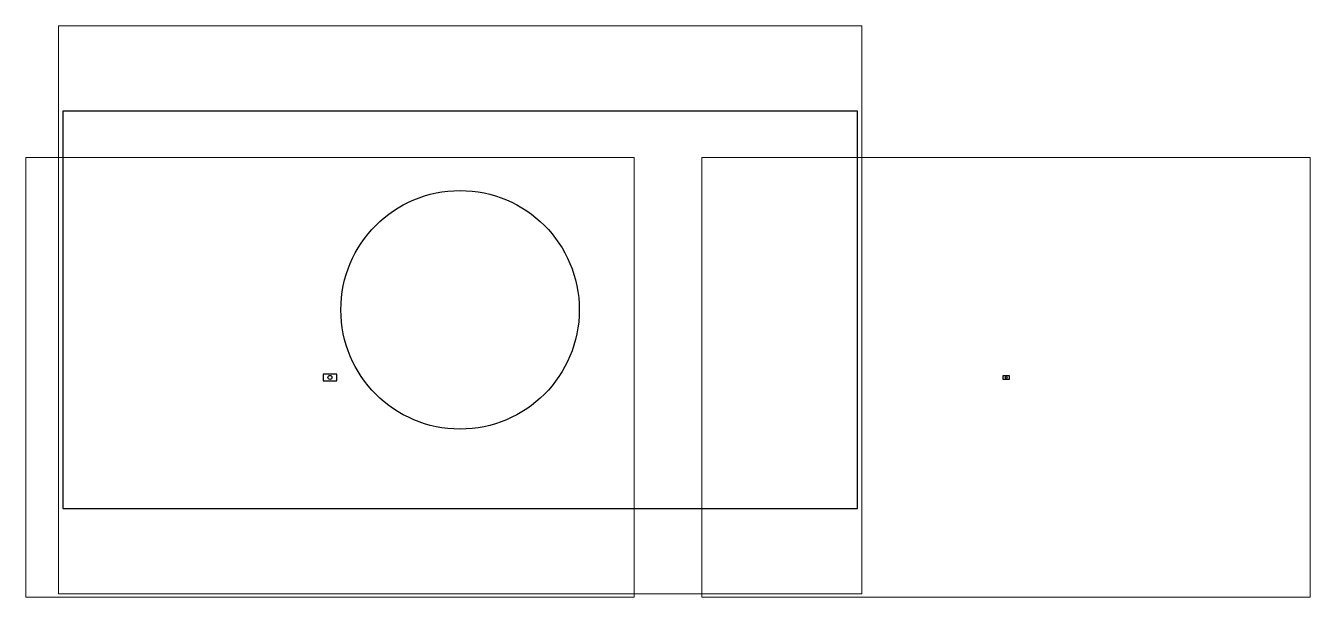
# Paper-space layout 'A3-1to1' of a CAD drawing. Header units: millimetres. Extents: x 20 to 400, y 20 to 189.
# The model-space entities are those that its viewports show. They can reach past a viewport. Long polylines and large blocks are cut down to what shows.
import ezdxf

# ---------------------------------------------------------------- set-up
doc = ezdxf.new("R2010")
doc.units = ezdxf.units.MM

msp = doc.modelspace()

# ---------------------------------------------------------------- linework, layer by layer
msp.add_lwpolyline([(0, 0), (200, 0), (200, 100), (0, 100)], close=True)
msp.add_circle((100, 50), 30)

psp = doc.layouts.new('A3-1to1')

# ---------------------------------------------------------------- viewports
at = {"layer": '0'}
psp.add_viewport(center=(148.5, 105), size=(237.6, 168), view_center_point=(100, 50), view_height=142.908, dxfattribs=at)
for center, view_height, status in [((110, 85), 6500, 3), ((310, 85), 13000, 4)]:
    psp.add_viewport(center=center, size=(180, 130), view_center_point=(100, 50), view_height=view_height, status=status, dxfattribs=at)

doc.saveas('drawing.dxf')
